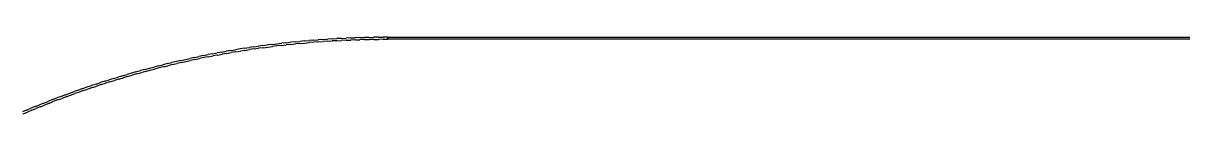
# Model space of a CAD drawing. Header units: metres. Extents: x 2 to 41.4, y 0.9 to 39.
# Drawn here: x 2.589 to 3.0243, y 8.3652 to 8.3939 of the extents above; entities that cross this region are included whole.
import ezdxf

# ---------------------------------------------------------------- set-up
doc = ezdxf.new("R2010")
doc.units = ezdxf.units.M
doc.layers.add('BSA_MATERIAL_SECTION', color=7, linetype='Continuous')

msp = doc.modelspace()

# ---------------------------------------------------------------- linework, layer by layer
at = {"layer": 'BSA_MATERIAL_SECTION'}
for p, q in [((2.69453, 8.39251), (2.69626, 8.39265)), ((2.69799, 8.3928), (2.69626, 8.39265)), ((2.69799, 8.3928), (2.69973, 8.39293)), ((2.70146, 8.39306), (2.69973, 8.39293)), ((2.70146, 8.39306), (2.7032, 8.39317)), ((2.70493, 8.39328), (2.7032, 8.39317)), ((2.70493, 8.39328), (2.70667, 8.39338)), ((2.70672, 8.39258), (2.70498, 8.39249)), ((2.70841, 8.39347), (2.70667, 8.39338)), ((2.70672, 8.39258), (2.70845, 8.39268)), ((2.70841, 8.39347), (2.71015, 8.39355)), ((2.71018, 8.39275), (2.70845, 8.39268)), ((2.71189, 8.39363), (2.71015, 8.39355)), ((2.71018, 8.39275), (2.71192, 8.39283)), ((2.71189, 8.39363), (2.71362, 8.39369)), ((2.71365, 8.39289), (2.71192, 8.39283)), ((2.71536, 8.39375), (2.71362, 8.39369)), ((2.71365, 8.39289), (2.71539, 8.39295)), ((2.71536, 8.39375), (2.7171, 8.39379)), ((2.71712, 8.39299), (2.71539, 8.39295)), ((2.71884, 8.39384), (2.7171, 8.39379)), ((2.71712, 8.39299), (2.71886, 8.39304)), ((2.71884, 8.39384), (2.72058, 8.39386)), ((2.72059, 8.39306), (2.71886, 8.39304)), ((2.72232, 8.39389), (2.72058, 8.39386)), ((2.72059, 8.39306), (2.72233, 8.39309)), ((2.72232, 8.39389), (2.72406, 8.3939)), ((2.72406, 8.3931), (2.72233, 8.39309)), ((2.7258, 8.39391), (2.72406, 8.3939)), ((2.72406, 8.3931), (2.7258, 8.39311)), ((2.7258, 8.39391), (2.7258, 8.39351)), ((2.7258, 8.39391), (5.81777, 8.39391)), ((2.7258, 8.39351), (2.7258, 8.39391)), ((2.7258, 8.39311), (2.7258, 8.39351)), ((2.7258, 8.39351), (2.7258, 8.39311)), ((5.81777, 8.39311), (2.7258, 8.39311)), ((2.6635, 8.38832), (2.66179, 8.388)), ((2.6635, 8.38832), (2.66521, 8.38862)), ((2.66693, 8.38892), (2.66521, 8.38862)), ((2.66693, 8.38892), (2.66864, 8.3892)), ((2.66877, 8.38841), (2.66706, 8.38813)), ((2.67036, 8.38949), (2.66864, 8.3892)), ((2.66877, 8.38841), (2.67049, 8.3887)), ((2.67208, 8.38975), (2.67036, 8.38949)), ((2.6722, 8.38896), (2.67049, 8.3887)), ((2.67208, 8.38975), (2.6738, 8.39002)), ((2.6722, 8.38896), (2.67392, 8.38923)), ((2.67552, 8.39027), (2.6738, 8.39002)), ((2.67564, 8.38948), (2.67392, 8.38923)), ((2.67552, 8.39027), (2.67724, 8.39052)), ((2.67564, 8.38948), (2.67735, 8.38973)), ((2.67897, 8.39075), (2.67724, 8.39052)), ((2.67907, 8.38996), (2.67735, 8.38973)), ((2.67897, 8.39075), (2.68069, 8.39099)), ((2.67907, 8.38996), (2.68079, 8.39019)), ((2.68242, 8.3912), (2.68069, 8.39099)), ((2.68079, 8.39019), (2.68252, 8.39041)), ((2.68242, 8.3912), (2.68414, 8.39142)), ((2.68424, 8.39062), (2.68252, 8.39041)), ((2.68414, 8.39142), (2.68587, 8.39162)), ((2.68596, 8.39082), (2.68424, 8.39062)), ((2.6876, 8.39182), (2.68587, 8.39162)), ((2.68596, 8.39082), (2.68769, 8.39102)), ((2.6876, 8.39182), (2.68933, 8.392)), ((2.68941, 8.3912), (2.68769, 8.39102)), ((2.69106, 8.39218), (2.68933, 8.392)), ((2.68941, 8.3912), (2.69114, 8.39138)), ((2.69106, 8.39218), (2.69279, 8.39234)), ((2.69287, 8.39155), (2.69114, 8.39138)), ((2.69453, 8.39251), (2.69279, 8.39234)), ((2.69287, 8.39155), (2.6946, 8.39171)), ((2.6946, 8.39171), (2.69633, 8.39186)), ((2.69806, 8.392), (2.69633, 8.39186)), ((2.69979, 8.39213), (2.69806, 8.392)), ((2.69979, 8.39213), (2.70152, 8.39226)), ((2.70325, 8.39237), (2.70152, 8.39226)), ((2.70325, 8.39237), (2.70498, 8.39249)), ((2.64308, 8.38399), (2.64139, 8.38357)), ((2.64308, 8.38399), (2.64477, 8.38439)), ((2.64646, 8.3848), (2.64477, 8.38439)), ((2.64496, 8.38362), (2.64665, 8.38402)), ((2.64816, 8.38518), (2.64646, 8.3848)), ((2.64834, 8.3844), (2.64665, 8.38402)), ((2.64816, 8.38518), (2.64986, 8.38557)), ((2.64834, 8.3844), (2.65003, 8.38479)), ((2.64986, 8.38557), (2.65156, 8.38594)), ((2.65003, 8.38479), (2.65173, 8.38516)), ((2.65326, 8.38631), (2.65156, 8.38594)), ((2.65342, 8.38552), (2.65173, 8.38516)), ((2.65326, 8.38631), (2.65496, 8.38666)), ((2.65342, 8.38552), (2.65512, 8.38587)), ((2.65667, 8.38701), (2.65496, 8.38666)), ((2.65682, 8.38623), (2.65512, 8.38587)), ((2.65667, 8.38701), (2.65837, 8.38735)), ((2.65853, 8.38656), (2.65682, 8.38623)), ((2.66008, 8.38768), (2.65837, 8.38735)), ((2.65853, 8.38656), (2.66023, 8.3869)), ((2.66008, 8.38768), (2.66179, 8.388)), ((2.66194, 8.38721), (2.66023, 8.3869)), ((2.66194, 8.38721), (2.66364, 8.38753)), ((2.66535, 8.38783), (2.66364, 8.38753)), ((2.66535, 8.38783), (2.66706, 8.38813)), ((2.62628, 8.37946), (2.62795, 8.37995)), ((2.62962, 8.38043), (2.62795, 8.37995)), ((2.62818, 8.37918), (2.62984, 8.37966)), ((2.6313, 8.3809), (2.62962, 8.38043)), ((2.63152, 8.38013), (2.62984, 8.37966)), ((2.6313, 8.3809), (2.63297, 8.38137)), ((2.63152, 8.38013), (2.63319, 8.3806)), ((2.63465, 8.38183), (2.63297, 8.38137)), ((2.63486, 8.38105), (2.63319, 8.3806)), ((2.63465, 8.38183), (2.63633, 8.38228)), ((2.63486, 8.38105), (2.63654, 8.38151)), ((2.63633, 8.38228), (2.63802, 8.38272)), ((2.63654, 8.38151), (2.63822, 8.38194)), ((2.6397, 8.38315), (2.63802, 8.38272)), ((2.6399, 8.38238), (2.63822, 8.38194)), ((2.6397, 8.38315), (2.64139, 8.38357)), ((2.64158, 8.38279), (2.6399, 8.38238)), ((2.64158, 8.38279), (2.64327, 8.38321)), ((2.64496, 8.38362), (2.64327, 8.38321)), ((2.61138, 8.37467), (2.61302, 8.37524)), ((2.61302, 8.37524), (2.61467, 8.37579)), ((2.61632, 8.37634), (2.61467, 8.37579)), ((2.61493, 8.37503), (2.61657, 8.37558)), ((2.61632, 8.37634), (2.61798, 8.37688)), ((2.61822, 8.37612), (2.61657, 8.37558)), ((2.61963, 8.37742), (2.61798, 8.37688)), ((2.61822, 8.37612), (2.61987, 8.37665)), ((2.61963, 8.37742), (2.62129, 8.37793)), ((2.62153, 8.37717), (2.61987, 8.37665)), ((2.62295, 8.37845), (2.62129, 8.37793)), ((2.62153, 8.37717), (2.62319, 8.37769)), ((2.62295, 8.37845), (2.62462, 8.37896)), ((2.62485, 8.37819), (2.62319, 8.37769)), ((2.62628, 8.37946), (2.62462, 8.37896)), ((2.62485, 8.37819), (2.62651, 8.37869)), ((2.62818, 8.37918), (2.62651, 8.37869)), ((2.59994, 8.37049), (2.60156, 8.37111)), ((2.60319, 8.37173), (2.60156, 8.37111)), ((2.60185, 8.37036), (2.60347, 8.37098)), ((2.60482, 8.37233), (2.60319, 8.37173)), ((2.6051, 8.37158), (2.60347, 8.37098)), ((2.60482, 8.37233), (2.60646, 8.37293)), ((2.6051, 8.37158), (2.60673, 8.37218)), ((2.60646, 8.37293), (2.60809, 8.37352)), ((2.60673, 8.37218), (2.60836, 8.37276)), ((2.60973, 8.3741), (2.60809, 8.37352)), ((2.61, 8.37335), (2.60836, 8.37276)), ((2.61138, 8.37467), (2.60973, 8.3741)), ((2.61164, 8.37391), (2.61, 8.37335)), ((2.61164, 8.37391), (2.61328, 8.37448)), ((2.61493, 8.37503), (2.61328, 8.37448)), ((2.59026, 8.36659), (2.58865, 8.36591)), ((2.59026, 8.36659), (2.59186, 8.36726)), ((2.59217, 8.36652), (2.59056, 8.36586)), ((2.59347, 8.36793), (2.59186, 8.36726)), ((2.59217, 8.36652), (2.59377, 8.36719)), ((2.59347, 8.36793), (2.59508, 8.36858)), ((2.59538, 8.36783), (2.59377, 8.36719)), ((2.5967, 8.36923), (2.59508, 8.36858)), ((2.59538, 8.36783), (2.59699, 8.36848)), ((2.5967, 8.36923), (2.59832, 8.36986)), ((2.59861, 8.36911), (2.59699, 8.36848)), ((2.59994, 8.37049), (2.59832, 8.36986)), ((2.59861, 8.36911), (2.60023, 8.36975)), ((2.60185, 8.37036), (2.60023, 8.36975)), ((2.58897, 8.36518), (2.59056, 8.36586))]:
    msp.add_line(p, q, dxfattribs=at)

doc.saveas('drawing.dxf')
